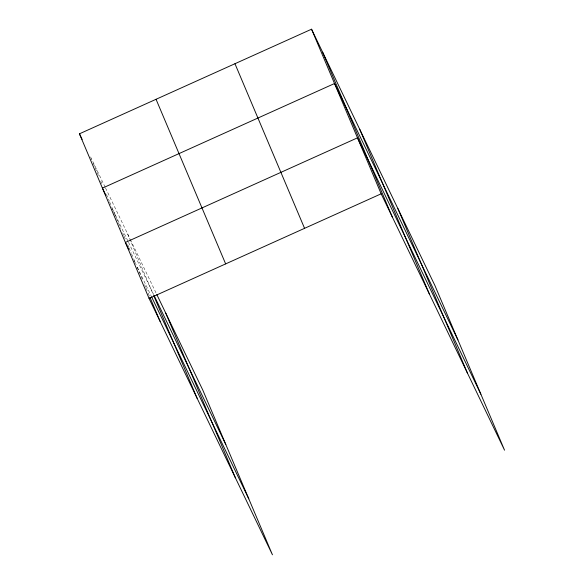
<?xml version="1.0" encoding="UTF-8"?>
<svg xmlns="http://www.w3.org/2000/svg" width="584" height="584" viewBox="0 0 584 584"><rect width="100%" height="100%" fill="white"/><g stroke="black" fill="none" stroke-linecap="round" stroke-linejoin="round"><path stroke-width="0.44" stroke-dasharray="2.92 2.19" d="M105.135 187.165L90.549 156.855L91.608 159.359M105.529 187.982L129.94 238.71M130.334 239.52L156.439 293.759M112.369 208.795L113.515 211.174M113.909 211.992L115.092 214.452M115.486 215.27L128.1 241.484M128.495 242.302L153.694 294.65M134.189 260.727L135.342 263.114M137.276 267.136L151.073 295.803M127.604 233.856L153.402 294.862M93.374 163.542L96.907 171.9M97.265 172.733L99.032 176.908M100.798 181.091L101.857 183.595M106.449 194.465L109.274 201.144M109.631 201.984L111.398 206.159M111.748 206.999L114.223 212.846M114.573 213.686L120.939 228.724M122.706 232.906L123.764 235.41M124.115 236.25L125.888 240.425M127.655 244.601L128.714 247.112M129.064 247.944L131.188 252.96M131.539 253.799L133.305 257.975M133.656 258.814L136.13 264.661M137.189 267.165L142.846 280.532M144.613 284.707L145.672 287.219M146.022 288.051L147.788 292.226M148.139 293.066L149.555 296.402"/><path stroke-width="0.88" d="M156.826 294.57L202.845 390.192L272.451 554.8L149.059 298.417L79.453 133.809L311.549 29.2L434.941 285.583L504.547 450.191L381.155 193.808L311.549 29.2M149.059 298.417L381.155 193.808M457.907 339.903L334.522 83.519L102.426 188.128L105.865 195.282M480.88 394.229L357.488 137.839L125.392 242.448L128.838 249.602M79.453 133.809L82.132 139.372M154.081 295.46L225.811 444.512M151.468 296.628L248.784 498.831M397.886 208.583L467.485 373.191M359.7 129.246L429.306 293.861M322.645 52.246L392.251 216.861M234.958 63.722L304.563 228.329M156.045 99.287L225.65 263.895M165.783 313.192L235.388 477.8M153.753 295.701L197.209 398.463M149.905 297.241L160.155 321.463"/></g></svg>
